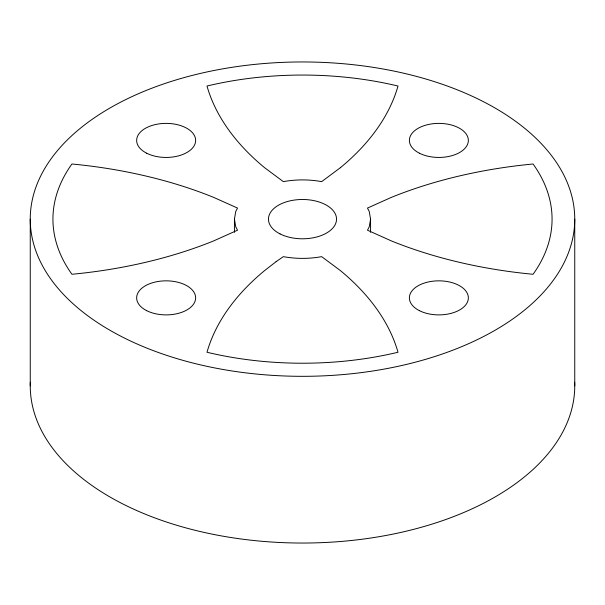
<?xml version="1.0" encoding="UTF-8"?>
<svg xmlns="http://www.w3.org/2000/svg" width="605" height="605" viewBox="0 0 605 605"><rect width="100%" height="100%" fill="white"/><g stroke="black" fill="none" stroke-linecap="round" stroke-linejoin="round"><path stroke-width="0.91" d="M234.438 219.139L235.746 211.478L237.531 208.075L213.429 197.283A343.421 198.274 0 0 0 71.934 164A249.562 144.081 0 0 0 71.934 274.277A343.421 198.274 0 0 0 213.429 241.002L237.531 230.202L235.746 226.807L234.438 219.139L234.438 232.328M370.562 219.139L369.254 226.807L367.469 230.202L391.571 241.002A343.421 198.274 0 0 0 533.065 274.277A249.562 144.081 0 0 0 533.065 164A343.421 198.274 0 0 0 391.571 197.283L367.469 208.075L369.254 211.478L370.562 219.139L370.562 232.328M574.75 219.139A272.25 157.179 0 0 1 166.375 355.264A272.25 157.179 0 0 1 166.375 83.014A272.25 157.179 0 0 1 574.75 219.139L574.75 385.861M30.25 219.139L30.25 385.861M574.674 382.231A272.25 157.179 0 0 1 302.5 543.04A272.25 157.179 0 0 1 30.326 382.231M340.358 167.721L321.663 181.629C309.057 179.33 295.943 179.33 283.337 181.629L264.642 167.721A343.421 198.274 0 0 1 206.993 86.023A249.562 144.081 0 0 1 398.007 86.023A343.421 198.274 0 0 1 340.358 167.721M276.13 261.64L264.642 270.564A343.421 198.274 0 0 0 206.993 352.254A249.562 144.081 0 0 0 398.007 352.254A343.421 198.274 0 0 0 340.358 270.564L321.663 256.649C309.057 258.955 295.943 258.955 283.337 256.649L276.13 261.64M280.062 233.916A34.031 19.647 0 0 0 335.881 222.973A34.031 19.647 0 0 0 291.565 200.535A34.031 19.647 0 0 0 280.062 233.916M419.416 153.216A29.494 17.031 0 0 0 467.786 143.733A29.494 17.031 0 0 0 429.384 124.29A29.494 17.031 0 0 0 419.416 153.216M146.69 310.668A29.494 17.031 0 0 0 195.067 301.192A29.494 17.031 0 0 0 156.657 281.741A29.494 17.031 0 0 0 146.69 310.668M146.69 153.216A29.494 17.031 0 0 0 195.067 143.733A29.494 17.031 0 0 0 156.657 124.29A29.494 17.031 0 0 0 146.69 153.216M419.416 310.668A29.494 17.031 0 0 0 467.786 301.192A29.494 17.031 0 0 0 429.384 281.741A29.494 17.031 0 0 0 419.416 310.668"/></g></svg>
